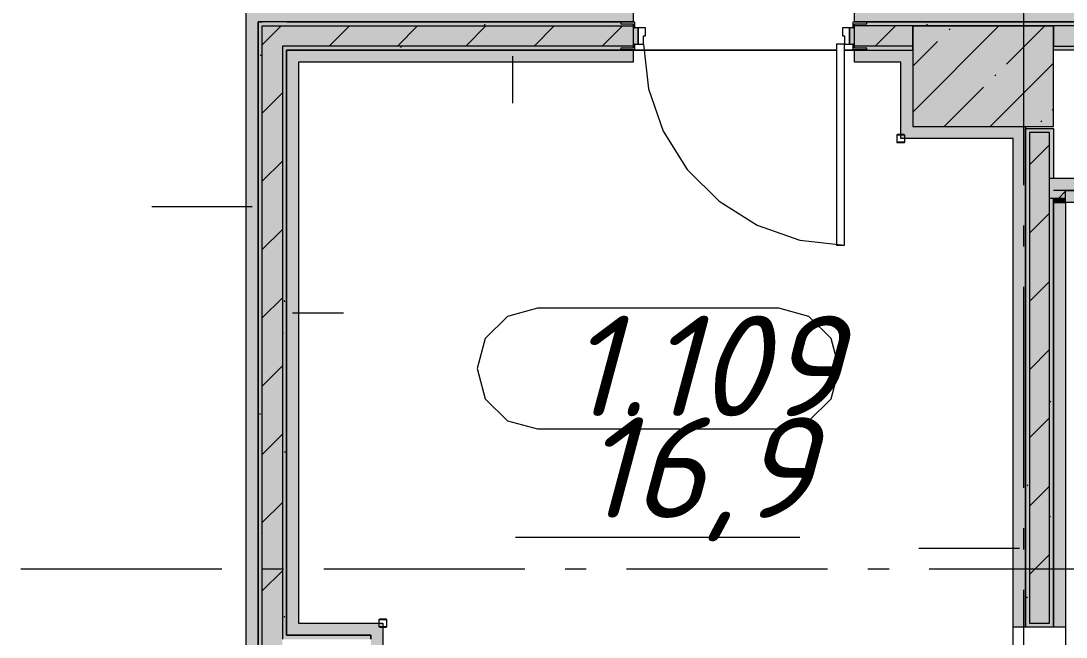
# Model space of a CAD drawing. Header units: millimetres. Extents: x -537608 to 253996, y -217170 to 186033.
# Drawn here: x -281662 to -276464, y -146039 to -142975 of the extents above; entities that cross this region are included whole.
import ezdxf

# ---------------------------------------------------------------- set-up
doc = ezdxf.new("R2010")
doc.units = ezdxf.units.MM
doc.layers.add('PDF _Геометрия', color=7, linetype='Continuous')
doc.layers.add('PDF _Текст', color=7, linetype='Continuous')
doc.layers.add('PDF _Сплошная заливка', color=7, linetype='Continuous', true_color=0xffffff)
doc.styles.add('PDF ISOCPEUR Italic', font='isocpeui.ttf')

msp = doc.modelspace()

# ---------------------------------------------------------------- hatches: boundary and pattern name
at = {"layer": 'PDF _Сплошная заливка', "true_color": 0xfef929, "transparency": 33554559}
h = msp.add_hatch(color=2, dxfattribs=at)
h.paths.add_polyline_path([(-272363.6508, -142979.9783), (-272033.648, -142979.9783), (-272033.648, -142919.9775), (-272635.6486, -142919.9775), (-272635.6486, -142979.9783)], flags=0)
h.paths.add_polyline_path([(-274050.1894, -142979.9783), (-273735.6492, -142979.9783), (-273735.6492, -142919.9775), (-277516.1387, -142919.9775), (-277516.1387, -142979.9783), (-275736.7281, -142979.9783)], flags=0)
h.paths.add_polyline_path([(-278616.1392, -142979.9783), (-278616.1392, -142919.9775), (-280541.1391, -142919.9775), (-280541.1391, -142979.9783), (-279109.8053, -142979.9783)], flags=0)
at = {"layer": 'PDF _Сплошная заливка', "transparency": 33554559}
for points in [[(-280481.1385, -148079.1483), (-280461.1396, -148079.1483), (-280461.1396, -142979.9783), (-280481.1385, -142979.9783), (-280481.1385, -146848.6786)], [(-280461.1396, -148099.1492), (-280361.1392, -148099.1492), (-280361.1392, -142999.9771), (-280461.1396, -142999.9771), (-280461.1396, -148079.1483)], [(-277226.1701, -143499.9771), (-276526.1692, -143499.9771), (-276526.1692, -142999.9771), (-277226.1701, -142999.9771), (-277226.1701, -143119.9784)], [(-276526.1692, -143857.5269), (-276466.1685, -143857.5269), (-276466.1685, -143817.5272), (-274503.649, -143817.5272), (-274503.649, -143757.5286), (-276546.1701, -143757.5286), (-276546.1701, -143857.5269)], [(-279941.1386, -146049.631), (-279921.1398, -146049.631), (-279921.1398, -146029.6322), (-280341.1404, -146029.6322), (-280341.1404, -146049.631)]]:
    msp.add_hatch(color=256, dxfattribs=at).paths.add_polyline_path(points)
h = msp.add_hatch(color=256, dxfattribs=at)
h.paths.add_polyline_path([(-272635.6486, -142999.9771), (-271973.6473, -142999.9771), (-271973.6473, -142979.9783), (-272573.6478, -142981.9784), (-272573.6478, -142989.9787), (-272635.6486, -142989.9787)], flags=0)
h.paths.add_polyline_path([(-273745.6475, -142999.9771), (-273735.6492, -142999.9771), (-273735.6492, -142989.9787), (-273797.6478, -142989.9787), (-273797.6478, -142981.9784), (-277454.1379, -142984.254), (-277454.1379, -142989.9787), (-277516.1387, -142989.9787), (-277516.1387, -142999.9771), (-273797.6478, -142999.9771)], flags=0)
h.paths.add_polyline_path([(-278626.1397, -142999.9771), (-278616.1392, -142999.9771), (-278616.1392, -142989.9787), (-278678.1379, -142989.9787), (-278678.1379, -142981.9784), (-280461.1396, -142979.9783), (-280461.1396, -142999.9771), (-278678.1379, -142999.9771)], flags=0)
h = msp.add_hatch(color=256, dxfattribs=at)
h.paths.add_polyline_path([(-271953.6486, -143099.9775), (-271953.6486, -142999.9771), (-272635.6486, -142999.9771), (-272635.6486, -143099.9775), (-271973.6473, -143099.9775)], flags=0)
h.paths.add_polyline_path([(-274523.6479, -143099.9775), (-273735.6492, -143099.9775), (-273735.6492, -142999.9771), (-276526.1692, -142999.9771), (-276526.1692, -143099.9775), (-274623.6483, -143099.9775)], flags=0)
h.paths.add_polyline_path([(-277226.1701, -143099.9775), (-277226.1701, -142999.9771), (-277516.1387, -142999.9771), (-277516.1387, -143099.9775), (-277423.2667, -143099.9775)], flags=0)
h.paths.add_polyline_path([(-278616.1392, -143099.9775), (-278616.1392, -142999.9771), (-280361.1392, -142999.9771), (-280361.1392, -143099.9775), (-279109.8053, -143099.9775)], flags=0)
h = msp.add_hatch(color=256, dxfattribs=at)
h.paths.add_polyline_path([(-280341.1404, -148079.1483), (-280341.1404, -146149.6314), (-280361.1392, -146149.6314), (-280361.1392, -148079.1483)], flags=0)
h.paths.add_polyline_path([(-280361.1392, -146049.631), (-280341.1404, -146049.631), (-280341.1404, -143099.9775), (-280361.1392, -143099.9775), (-280361.1392, -145422.1975)], flags=0)
h = msp.add_hatch(color=256, dxfattribs=at)
h.paths.add_polyline_path([(-271973.6473, -143119.9784), (-271973.6473, -143099.9775), (-272635.6486, -143099.9775), (-272635.6486, -143109.9779), (-272573.6478, -143109.9779), (-272573.6478, -143117.9783), (-272033.648, -143119.9784)], flags=0)
h.paths.add_polyline_path([(-274050.1894, -143119.9784), (-273797.6478, -143117.9783), (-273797.6478, -143109.9779), (-273735.6492, -143109.9779), (-273735.6492, -143099.9775), (-274523.6479, -143099.9775), (-274523.6479, -143119.9784), (-274443.6484, -143119.9784)], flags=0)
h.paths.add_polyline_path([(-274623.6483, -143119.9784), (-274623.6483, -143099.9775), (-276526.1692, -143099.9775), (-276526.1692, -143119.9784), (-275736.7281, -143119.9784)], flags=0)
h.paths.add_polyline_path([(-278620.1394, -143119.9784), (-278678.1379, -143117.9783), (-278678.1379, -143109.9779), (-278616.1392, -143109.9779), (-278616.1392, -143099.9775), (-280341.1404, -143099.9775), (-280341.1404, -143119.9784), (-278678.1379, -143119.9784)], flags=0)
h.paths.add_polyline_path([(-277226.1701, -143119.9784), (-277226.1701, -143099.9775), (-277516.1387, -143099.9775), (-277516.1387, -143109.9779), (-277454.1379, -143109.9779), (-277454.1379, -143117.9783), (-277423.2667, -143119.9784)], flags=0)
at = {"layer": 'PDF _Сплошная заливка', "true_color": 0xfef929, "transparency": 33554559}
h = msp.add_hatch(color=2, dxfattribs=at)
h.paths.add_polyline_path([(-278616.1392, -143179.977), (-278616.1392, -143119.9784), (-280341.1404, -143119.9784), (-280341.1404, -143179.977), (-279109.8053, -143179.977)], flags=0)
h.paths.add_polyline_path([(-277516.1387, -143179.977), (-277226.1701, -143179.977), (-277226.1701, -143119.9784), (-277516.1387, -143119.9784)], flags=0)
at = {"layer": 'PDF _Сплошная заливка', "transparency": 33554559}
h = msp.add_hatch(color=256, dxfattribs=at)
h.paths.add_polyline_path([(-276646.1684, -150199.9809), (-276646.1684, -148669.1483), (-276666.1694, -148669.1483), (-276666.1694, -150199.9809)], flags=0)
h.paths.add_polyline_path([(-276666.1694, -148569.1478), (-276646.1684, -148569.1478), (-276646.1684, -148199.1496), (-276666.1694, -148199.1496), (-276666.1694, -148275.1597)], flags=0)
h.paths.add_polyline_path([(-276646.1684, -148099.1492), (-276646.1684, -146709.6322), (-276526.1692, -146709.6322), (-276526.1692, -146689.6313), (-276666.1694, -146689.6313), (-276666.1694, -148099.1492)], flags=0)
h.paths.add_polyline_path([(-276666.1694, -145989.6325), (-276526.1692, -145989.6325), (-276526.1692, -145969.6315), (-276646.1684, -145969.6315), (-276646.1684, -143509.9776), (-276666.1694, -143509.9776), (-276666.1694, -145422.1975)], flags=0)
h = msp.add_hatch(color=256, dxfattribs=at)
h.paths.add_polyline_path([(-276646.1684, -150199.9809), (-276526.1692, -150199.9809), (-276526.1692, -146709.6322), (-276546.1701, -146709.6322), (-276546.1701, -150179.9799), (-276646.1684, -150179.9799)], flags=0)
h.paths.add_polyline_path([(-276546.1701, -145969.6315), (-276526.1692, -145969.6315), (-276526.1692, -143857.5269), (-276546.1701, -143857.5269), (-276546.1701, -145422.1975)], flags=0)
h.paths.add_polyline_path([(-276546.1701, -143757.5286), (-276526.1692, -143757.5286), (-276526.1692, -143509.9776), (-276646.1684, -143509.9776), (-276646.1684, -143529.9785), (-276546.1701, -143529.9785)], flags=0)
h = msp.add_hatch(color=256, dxfattribs=at)
h.paths.add_polyline_path([(-276579.9974, -150179.9799), (-276546.1701, -150179.9799), (-276546.1701, -146709.6322), (-276646.1684, -146709.6322), (-276646.1684, -150179.9799)], flags=0)
h.paths.add_polyline_path([(-276546.1701, -145969.6315), (-276546.1701, -143529.9785), (-276646.1684, -143529.9785), (-276646.1684, -145969.6315), (-276579.9974, -145969.6315)], flags=0)
at = {"layer": 'PDF _Сплошная заливка', "true_color": 0x72baa6, "transparency": 33554559}
h = msp.add_hatch(color=123, dxfattribs=at)
h.paths.add_polyline_path([(-276526.1692, -155779.6344), (-276466.1685, -155779.6344), (-276466.1685, -146689.6313), (-276526.1692, -146689.6313), (-276526.1692, -155407.5651)], flags=0)
h.paths.add_polyline_path([(-276526.1692, -145989.6325), (-276466.1685, -145989.6325), (-276466.1685, -143817.5272), (-276526.1692, -143817.5272), (-276526.1692, -145969.6315)], flags=0)
msp.add_hatch(color=123, dxfattribs=at).paths.add_polyline_path([(-274443.6484, -143877.5279), (-274443.6484, -143857.5269), (-274503.649, -143857.5269), (-274503.649, -143817.5272), (-276466.1685, -143817.5272), (-276466.1685, -143877.5279), (-275736.7281, -143877.5279)])

# ---------------------------------------------------------------- linework, layer by layer
at = {"layer": 'PDF _Геометрия', "color": 253, "lineweight": 9, "true_color": 0xaaaaaa}
for p, q in [((-276676.1699, -142791.7196), (-276676.1699, -143791.7197)), ((-277216.1374, -142999.9771), (-277217.1385, -142999.9771)), ((-276676.1699, -143991.7206), (-276676.1699, -144097.5534)), ((-276676.1699, -144297.5543), (-276676.1699, -145297.5543)), ((-279242.3196, -144444.2243), (-279352.1269, -144554.0336)), ((-279092.319, -144404.033), (-279242.3196, -144444.2243)), ((-277892.318, -144404.033), (-279092.319, -144404.033)), ((-277742.3195, -144444.2243), (-277892.318, -144404.033)), ((-277632.5102, -144554.0336), (-277742.3195, -144444.2243)), ((-279352.1269, -144554.0336), (-279392.3182, -144704.0321)), ((-277592.3188, -144704.0321), (-277632.5102, -144554.0336)), ((-279392.3182, -144704.0321), (-279352.1269, -144854.0328)), ((-277632.5102, -144854.0328), (-277592.3188, -144704.0321)), ((-279352.1269, -144854.0328), (-279242.3196, -144963.8399)), ((-277742.3195, -144963.8399), (-277632.5102, -144854.0328)), ((-279242.3196, -144963.8399), (-279092.319, -145004.0334)), ((-277892.318, -145004.0334), (-277742.3195, -144963.8399)), ((-279092.319, -145004.0334), (-277892.318, -145004.0334)), ((-276676.1699, -145497.5552), (-276676.1699, -145603.3881)), ((-279201.3576, -145542.0676), (-277788.4444, -145542.0676)), ((-281661.5648, -145699.6316), (-280661.5647, -145699.6316)), ((-280461.566, -145699.6316), (-280355.731, -145699.6316)), ((-280155.7322, -145699.6316), (-279155.7322, -145699.6316)), ((-278955.7313, -145699.6316), (-278849.8985, -145699.6316)), ((-278649.8976, -145699.6316), (-277649.8974, -145699.6316)), ((-277449.8965, -145699.6316), (-277344.0638, -145699.6316)), ((-277144.0629, -145699.6316), (-276144.0649, -145699.6316)), ((-276676.1699, -145803.3889), (-276676.1699, -146803.3891))]:
    msp.add_line(p, q, dxfattribs=at)
at = {"layer": 'PDF _Геометрия', "lineweight": 9}
for p, q in [((-280541.1391, -142979.9783), (-280541.1391, -142919.9775)), ((-278616.1392, -142919.9775), (-278616.1392, -142979.9783)), ((-277516.1387, -142979.9783), (-277516.1387, -142919.9775)), ((-280541.1391, -148019.1497), (-280541.1391, -142979.9783)), ((-280461.1396, -142979.9783), (-280481.1385, -142979.9783)), ((-280481.1385, -142979.9783), (-280481.1385, -148079.1483)), ((-280481.1385, -148079.1483), (-280481.1385, -142979.9783)), ((-280481.1385, -142979.9783), (-280461.1396, -142979.9783)), ((-280361.1392, -142979.9783), (-280461.1396, -142979.9783)), ((-280341.1404, -142979.9783), (-280361.1392, -142979.9783)), ((-280341.1404, -142979.9783), (-278616.1392, -142979.9783)), ((-278616.1392, -142979.9783), (-280341.1404, -142979.9783)), ((-278608.1389, -142981.9784), (-278678.1379, -142981.9784)), ((-278678.1379, -142981.9784), (-278678.1379, -142989.9787)), ((-278678.1379, -142989.9787), (-278616.1392, -142989.9787)), ((-278616.1392, -142989.9787), (-278616.1392, -143009.9775)), ((-278608.1389, -143009.9775), (-278608.1389, -142981.9784)), ((-277454.1379, -142981.9784), (-277524.1391, -142981.9784)), ((-277524.1391, -142981.9784), (-277524.1391, -143009.9775)), ((-273735.6492, -142979.9783), (-277516.1387, -142979.9783)), ((-277516.1387, -142979.9783), (-273735.6492, -142979.9783)), ((-277516.1387, -142989.9787), (-277454.1379, -142989.9787)), ((-277516.1387, -143009.9775), (-277516.1387, -142989.9787)), ((-277454.1379, -142989.9787), (-277454.1379, -142981.9784)), ((-280461.1396, -143093.8502), (-280367.2687, -142999.9771)), ((-280461.1396, -148079.1483), (-280461.1396, -142999.9771)), ((-280461.1396, -142999.9771), (-280361.1392, -142999.9771)), ((-280361.1392, -142999.9771), (-280341.1404, -142999.9771)), ((-280341.1404, -142999.9771), (-278616.1392, -142999.9771)), ((-280127.8558, -143099.9775), (-280027.8575, -142999.9771)), ((-279788.4446, -143099.9775), (-279688.4464, -142999.9771)), ((-279449.0335, -143099.9775), (-279349.033, -142999.9771)), ((-279109.6223, -143099.9775), (-279009.6219, -142999.9771)), ((-278770.2112, -143099.9775), (-278670.2107, -142999.9771)), ((-278616.1392, -143009.9775), (-278608.1389, -143009.9775)), ((-278591.1391, -143009.9775), (-278616.1392, -143009.9775)), ((-278616.1392, -143009.9775), (-278616.1392, -143089.977)), ((-278556.1385, -143009.9775), (-278591.1391, -143009.9775)), ((-278591.1391, -143009.9775), (-278591.1391, -143089.977)), ((-278591.1391, -143089.977), (-278591.1391, -143009.9775)), ((-278556.1385, -143049.9773), (-278556.1385, -143009.9775)), ((-277541.1388, -143009.9775), (-277576.1394, -143009.9775)), ((-277576.1394, -143009.9775), (-277576.1394, -143049.9773)), ((-277541.1388, -143089.977), (-277541.1388, -143009.9775)), ((-277541.1388, -143009.9775), (-277541.1388, -143089.977)), ((-277516.1387, -143009.9775), (-277541.1388, -143009.9775)), ((-277524.1391, -143009.9775), (-277516.1387, -143009.9775)), ((-277226.1701, -142999.9771), (-277516.1387, -142999.9771)), ((-277516.1387, -143089.977), (-277516.1387, -143009.9775)), ((-277412.5665, -143099.9775), (-277312.5661, -142999.9771)), ((-277226.1701, -143428.1287), (-276798.0185, -142999.9771)), ((-277226.1701, -142999.9771), (-276526.1692, -142999.9771)), ((-277226.1701, -143099.9775), (-277226.1701, -142999.9771)), ((-276526.1692, -142999.9771), (-277226.1701, -142999.9771)), ((-277226.1701, -142999.9771), (-277226.1701, -143099.9775)), ((-277045.8494, -143019.711), (-277041.1086, -143014.9702)), ((-276760.7272, -143190.7848), (-276569.9194, -142999.9771)), ((-276526.1692, -142999.9771), (-276526.1692, -143099.9775)), ((-273735.6492, -142999.9771), (-276526.1692, -142999.9771)), ((-276526.1692, -143099.9775), (-276526.1692, -142999.9771)), ((-278608.1389, -143089.977), (-278616.1392, -143089.977)), ((-278616.1392, -143089.977), (-278616.1392, -143109.9779)), ((-278616.1392, -143089.977), (-278591.1391, -143089.977)), ((-278608.1389, -143117.9783), (-278608.1389, -143089.977)), ((-278591.1391, -143089.977), (-278566.139, -143089.977)), ((-278566.139, -143089.977), (-278566.139, -143049.9773)), ((-278566.139, -143049.9773), (-278556.1385, -143049.9773)), ((-278566.139, -143089.977), (-278541.0657, -143312.4999)), ((-277566.1389, -143089.977), (-277606.1387, -143089.977)), ((-277606.1387, -143089.977), (-277606.1387, -144089.9793)), ((-277576.1394, -143049.9773), (-277566.1389, -143049.9773)), ((-277566.1389, -143049.9773), (-277566.1389, -143089.977)), ((-277566.1389, -143089.977), (-277541.1388, -143089.977)), ((-277566.1389, -144089.9793), (-277566.1389, -143089.977)), ((-277541.1388, -143089.977), (-277516.1387, -143089.977)), ((-277516.1387, -143089.977), (-277524.1391, -143089.977)), ((-277524.1391, -143089.977), (-277524.1391, -143117.9783)), ((-277516.1387, -143109.9779), (-277516.1387, -143089.977)), ((-277226.1701, -143200.0296), (-277102.8747, -143076.7364)), ((-280341.1404, -143099.9775), (-280361.1392, -143099.9775)), ((-280361.1392, -143099.9775), (-280361.1392, -146049.631)), ((-278616.1392, -143099.9775), (-280341.1404, -143099.9775)), ((-280341.1404, -146029.6322), (-280341.1404, -143119.9784)), ((-280341.1404, -143119.9784), (-278616.1392, -143119.9784)), ((-278616.1392, -143119.9784), (-280341.1404, -143119.9784)), ((-280341.1404, -143119.9784), (-280341.1404, -143179.977)), ((-278616.1392, -143109.9779), (-278678.1379, -143109.9779)), ((-278678.1379, -143109.9779), (-278678.1379, -143117.9783)), ((-278678.1379, -143117.9783), (-278608.1389, -143117.9783)), ((-278616.1392, -143119.9784), (-278616.1392, -143179.977)), ((-277524.1391, -143117.9783), (-277454.1379, -143117.9783)), ((-277226.1701, -143099.9775), (-277516.1387, -143099.9775)), ((-277454.1379, -143109.9779), (-277516.1387, -143109.9779)), ((-277516.1387, -143119.9784), (-277226.1701, -143119.9784)), ((-277516.1387, -143179.977), (-277516.1387, -143119.9784)), ((-277516.1387, -143119.9784), (-277226.1701, -143119.9784)), ((-277454.1379, -143117.9783), (-277454.1379, -143109.9779)), ((-277226.1701, -143119.9784), (-277226.1701, -143099.9775)), ((-277226.1701, -143099.9775), (-277226.1701, -143119.9784)), ((-277226.1701, -143119.9784), (-277226.1701, -143179.977)), ((-277226.1701, -143119.9784), (-277226.1701, -143499.9771)), ((-276526.1692, -143119.9784), (-276526.1692, -143099.9775)), ((-276526.1692, -143119.9784), (-276526.1692, -143099.9775)), ((-276526.1692, -143099.9775), (-274623.6483, -143099.9775)), ((-276526.1692, -143499.9771), (-276526.1692, -143119.9784)), ((-274623.6483, -143119.9784), (-276526.1692, -143119.9784)), ((-280341.1404, -143179.977), (-280341.1404, -145969.6315)), ((-278616.1392, -143179.977), (-280281.1398, -143179.977)), ((-280281.1398, -143179.977), (-280281.1398, -145969.6315)), ((-279216.4627, -143149.9777), (-279216.4627, -143384.062)), ((-277286.1687, -143179.977), (-277516.1387, -143179.977)), ((-277286.1687, -143559.9778), (-277286.1687, -143179.977)), ((-277226.1701, -143179.977), (-277226.1701, -143499.9771)), ((-276841.8225, -143499.9771), (-276526.1692, -143184.326)), ((-276817.7525, -143247.8102), (-276813.0116, -143243.0693)), ((-280461.1396, -143433.2614), (-280361.1392, -143333.2609)), ((-278541.0657, -143312.4999), (-278467.1074, -143523.862)), ((-277069.9195, -143499.9771), (-276874.7778, -143304.8355)), ((-276532.6281, -143418.8839), (-276526.1692, -143412.4251)), ((-277226.1701, -143499.9771), (-276666.1694, -143499.9771)), ((-277226.1701, -143499.9771), (-276526.1692, -143499.9771)), ((-276666.1694, -143499.9771), (-276666.1694, -143559.9778)), ((-276666.1694, -143559.9778), (-276666.1694, -143509.9776)), ((-276666.1694, -143509.9776), (-276646.1684, -143509.9776)), ((-276646.1684, -143509.9776), (-276546.1701, -143509.9776)), ((-276589.6534, -143475.9092), (-276584.9125, -143471.1684)), ((-276546.1701, -143509.9776), (-276526.1692, -143509.9776)), ((-276526.1692, -143509.9776), (-276526.1692, -143757.5286)), ((-278467.1074, -143523.862), (-278347.9693, -143713.4684)), ((-277304.9984, -143541.1502), (-277306.1696, -143543.9792)), ((-277306.1696, -143543.9792), (-277306.1696, -143575.9785)), ((-277302.1694, -143539.979), (-277304.9984, -143541.1502)), ((-277304.1695, -143543.9792), (-277303.5839, -143542.5647)), ((-277304.1695, -143575.9785), (-277304.1695, -143543.9792)), ((-277303.5839, -143542.5647), (-277302.1694, -143541.9791)), ((-277270.1701, -143539.979), (-277302.1694, -143539.979)), ((-277302.1694, -143541.9791), (-277270.1701, -143541.9791)), ((-277226.1701, -143559.9778), (-277286.1687, -143559.9778)), ((-277267.341, -143541.1502), (-277270.1701, -143539.979)), ((-277270.1701, -143541.9791), (-277268.7556, -143542.5647)), ((-277268.7556, -143542.5647), (-277268.17, -143543.9792)), ((-277268.17, -143543.9792), (-277268.17, -143575.9785)), ((-277266.1699, -143543.9792), (-277267.341, -143541.1502)), ((-277266.1699, -143575.9785), (-277266.1699, -143543.9792)), ((-276726.1701, -143559.9778), (-277226.1701, -143559.9778)), ((-276726.1701, -145989.6325), (-276726.1701, -143559.9778)), ((-276666.1694, -145989.6325), (-276666.1694, -143559.9778)), ((-276666.1694, -143559.9778), (-276666.1694, -145989.6325)), ((-276546.1701, -143529.9785), (-276646.1684, -143529.9785)), ((-276646.1684, -143529.9785), (-276646.1684, -145969.6315)), ((-276546.1701, -143757.5286), (-276546.1701, -143529.9785)), ((-277306.1696, -143575.9785), (-277304.9984, -143578.8075)), ((-277304.9984, -143578.8075), (-277302.1694, -143579.9787)), ((-277303.5839, -143577.393), (-277304.1695, -143575.9785)), ((-277302.1694, -143577.9786), (-277303.5839, -143577.393)), ((-277270.1701, -143577.9786), (-277302.1694, -143577.9786)), ((-277302.1694, -143579.9787), (-277270.1701, -143579.9787)), ((-277268.7556, -143577.393), (-277270.1701, -143577.9786)), ((-277270.1701, -143579.9787), (-277267.341, -143578.8075)), ((-277268.17, -143575.9785), (-277268.7556, -143577.393)), ((-277267.341, -143578.8075), (-277266.1699, -143575.9785)), ((-276646.1684, -143691.2262), (-276546.1701, -143591.2258)), ((-280461.1396, -143772.6725), (-280361.1392, -143672.6721)), ((-278347.9693, -143713.4684), (-278189.6282, -143871.8096)), ((-276546.1701, -143760.9324), (-276542.7642, -143757.5286)), ((-276546.1701, -143857.5269), (-276546.1701, -143757.5286)), ((-276546.1701, -143857.5269), (-276546.1701, -143757.5286)), ((-276546.1701, -143757.5286), (-276526.1692, -143757.5286)), ((-276526.1692, -143757.5286), (-274623.6483, -143757.5286)), ((-276466.1685, -143817.5272), (-276526.1692, -143817.5272)), ((-276501.3435, -143857.5269), (-276466.1685, -143822.3541)), ((-276466.1685, -143857.5269), (-276466.1685, -143817.5272)), ((-276466.1685, -143817.5272), (-274503.649, -143817.5272)), ((-274503.649, -143817.5272), (-276466.1685, -143817.5272)), ((-278189.6282, -143871.8096), (-278000.0218, -143990.9476)), ((-276526.1692, -143857.5269), (-276546.1701, -143857.5269)), ((-276546.1701, -145969.6315), (-276546.1701, -143857.5269)), ((-276526.1692, -143877.5279), (-276526.1692, -143857.5269)), ((-276526.1692, -143857.5269), (-276526.1692, -143877.5279)), ((-276466.1685, -143857.5269), (-276526.1692, -143857.5269)), ((-276466.1685, -143877.5279), (-276466.1685, -143857.5269)), ((-280511.1398, -143899.1349), (-281011.1399, -143899.1349)), ((-276526.1692, -145969.6315), (-276526.1692, -143877.5279)), ((-276526.1692, -143877.5279), (-276526.1692, -145969.6315)), ((-276526.1692, -143877.5279), (-276466.1685, -143877.5279)), ((-274443.6484, -143877.5279), (-276466.1685, -143877.5279)), ((-276466.1685, -143877.5279), (-276466.1685, -145989.6325)), ((-276646.1684, -144030.6374), (-276546.1701, -143930.6391)), ((-280461.1396, -144112.0837), (-280361.1392, -144012.0833)), ((-278000.0218, -143990.9476), (-277788.6597, -144064.9059)), ((-277788.6597, -144064.9059), (-277566.1389, -144089.9793)), ((-277606.1387, -144089.9793), (-277566.1389, -144089.9793)), ((-276646.1684, -144370.0486), (-276546.1701, -144270.0503)), ((-280461.1396, -144451.4949), (-280361.1392, -144351.4944)), ((-280311.139, -144426.9899), (-280057.6587, -144426.9899)), ((-276646.1684, -144709.4619), (-276546.1701, -144609.4614)), ((-280461.1396, -144790.906), (-280361.1392, -144690.9056)), ((-276646.1684, -145048.8731), (-276546.1701, -144948.8726)), ((-280461.1396, -145130.3172), (-280361.1392, -145030.3167)), ((-276646.1684, -145388.2842), (-276546.1701, -145288.2838)), ((-280461.1396, -145469.7283), (-280361.1392, -145369.7301)), ((-276696.1687, -145597.9626), (-277196.1687, -145597.9626)), ((-276646.1684, -145727.6954), (-276546.1701, -145627.6949)), ((-280461.1396, -145809.1395), (-280361.1392, -145709.1412)), ((-279879.9667, -145950.8039), (-279881.1401, -145953.6308)), ((-279881.1401, -145953.6308), (-279881.1401, -145985.6323)), ((-279877.1399, -145949.6306), (-279879.9667, -145950.8039)), ((-279879.14, -145953.6308), (-279878.5544, -145952.2184)), ((-279879.14, -145985.6323), (-279879.14, -145953.6308)), ((-279878.5544, -145952.2184), (-279877.1399, -145951.6307)), ((-279845.1384, -145949.6306), (-279877.1399, -145949.6306)), ((-279877.1399, -145951.6307), (-279845.1384, -145951.6307)), ((-279842.3116, -145950.8039), (-279845.1384, -145949.6306)), ((-279845.1384, -145951.6307), (-279843.7261, -145952.2184)), ((-279843.7261, -145952.2184), (-279843.1383, -145953.6308)), ((-279843.1383, -145953.6308), (-279843.1383, -145985.6323)), ((-279841.1382, -145953.6308), (-279842.3116, -145950.8039)), ((-279841.1382, -145985.6323), (-279841.1382, -145953.6308)), ((-280341.1404, -145969.6315), (-280341.1404, -146029.6322)), ((-280281.1398, -145969.6315), (-279921.1398, -145969.6315)), ((-279921.1398, -145969.6315), (-279861.1392, -145969.6315)), ((-279881.1401, -145985.6323), (-279879.9667, -145988.4591)), ((-279879.9667, -145988.4591), (-279877.1399, -145989.6325)), ((-279878.5544, -145987.0468), (-279879.14, -145985.6323)), ((-279877.1399, -145987.6324), (-279878.5544, -145987.0468)), ((-279845.1384, -145987.6324), (-279877.1399, -145987.6324)), ((-279877.1399, -145989.6325), (-279845.1384, -145989.6325)), ((-279861.1392, -145969.6315), (-279861.1392, -148019.1497)), ((-279843.7261, -145987.0468), (-279845.1384, -145987.6324)), ((-279845.1384, -145989.6325), (-279842.3116, -145988.4591)), ((-279843.1383, -145985.6323), (-279843.7261, -145987.0468)), ((-279842.3116, -145988.4591), (-279841.1382, -145985.6323)), ((-276726.1701, -146639.9798), (-276726.1701, -145989.6325)), ((-276666.1694, -145989.6325), (-276726.1701, -145989.6325)), ((-276526.1692, -145989.6325), (-276666.1694, -145989.6325)), ((-276646.1684, -145969.6315), (-276546.1701, -145969.6315)), ((-276548.6955, -145969.6315), (-276546.1701, -145967.1061)), ((-276526.1692, -145989.6325), (-276526.1692, -145969.6315)), ((-276526.1692, -145969.6315), (-276526.1692, -145989.6325)), ((-276466.1685, -145989.6325), (-276526.1692, -145989.6325)), ((-276466.1685, -145989.6325), (-276466.1685, -146689.6313)), ((-279921.1398, -146029.6322), (-280341.1404, -146029.6322)), ((-280341.1404, -146029.6322), (-279921.1398, -146029.6322)), ((-279921.1398, -146049.631), (-279921.1398, -146029.6322)), ((-279921.1398, -146029.6322), (-279921.1398, -146049.631))]:
    msp.add_line(p, q, dxfattribs=at)
at = {"layer": 'PDF _Геометрия', "color": 8, "lineweight": 9, "true_color": 0x787878}
for p, q in [((-279976.2986, -142983.6447), (-279978.4149, -142979.9783)), ((-279354.5682, -142991.221), (-279357.9204, -142997.0275)), ((-277153.3809, -142996.2804), (-277156.733, -142990.4717)), ((-276532.4558, -142979.9783), (-276535.0049, -142984.3939)), ((-280467.0387, -143149.6569), (-280470.3931, -143143.8504)), ((-279770.9325, -143102.7849), (-279774.2868, -143108.5915)), ((-279544.1574, -143116.3959), (-279546.2243, -143119.9784)), ((-280348.1805, -144371.5276), (-280351.5327, -144365.7211)), ((-276526.1692, -144391.492), (-276528.686, -144395.8517)), ((-280356.956, -144524.2087), (-280360.3103, -144530.0152)), ((-276540.1332, -144871.2564), (-276543.4875, -144865.4477)), ((-280472.1693, -144926.962), (-280475.5214, -144932.7685)), ((-276665.3103, -145060.8434), (-276666.1694, -145059.3558)), ((-280346.9922, -145116.549), (-280350.3443, -145122.3577)), ((-276651.6994, -145287.6206), (-276655.0515, -145281.8141)), ((-276542.5941, -145435.9377), (-276545.9463, -145441.7464)), ((-280462.2032, -145519.3022), (-280465.5575, -145525.1088)), ((-276657.8052, -145838.691), (-276661.1573, -145844.4996)), ((-280350.6393, -145935.6665), (-280353.9936, -145941.4751))]:
    msp.add_line(p, q, dxfattribs=at)
at = {"layer": 'PDF _Геометрия', "color": 9, "lineweight": 9, "true_color": 0xc0c0c0}
for p, q in [((-278616.1392, -143119.9784), (-277606.1387, -143119.9784)), ((-277606.1387, -143119.9784), (-278616.1392, -143119.9784)), ((-277566.1389, -143119.9784), (-277516.1387, -143119.9784)), ((-277516.1387, -143119.9784), (-277566.1389, -143119.9784))]:
    msp.add_line(p, q, dxfattribs=at)
at = {"layer": 'PDF _Сплошная заливка', "color": 2, "lineweight": 35, "true_color": 0xfef929, "transparency": 33554559}
for points in [[(-280481.1385, -148079.1483), (-280481.1385, -142979.9783), (-280541.1391, -148079.1483), (-280541.1391, -142979.9783)], [(-280281.1398, -145969.6315), (-280281.1398, -143179.977), (-280341.1404, -145969.6315), (-280341.1404, -143179.977)], [(-277226.1701, -143559.9778), (-277226.1701, -143179.977), (-277286.1687, -143559.9778), (-277286.1687, -143179.977)], [(-277226.1701, -143559.9778), (-276666.1694, -143559.9778), (-277226.1701, -143499.9771), (-276666.1694, -143499.9771)], [(-276666.1694, -145989.6325), (-276666.1694, -143559.9778), (-276726.1701, -145989.6325), (-276726.1701, -143559.9778)], [(-279921.1398, -146029.6322), (-279921.1398, -145969.6315), (-280341.1404, -146029.6322), (-280341.1404, -145969.6315)], [(-279861.1392, -148019.1497), (-279861.1392, -145969.6315), (-279921.1398, -148019.1497), (-279921.1398, -145969.6315)]]:
    msp.add_solid(points, dxfattribs=at)
at = {"layer": 'PDF _Сплошная заливка', "color": 7, "lineweight": 35, "true_color": 0xf4f4f4, "transparency": 33554559}
for points in [[(-278616.1392, -143089.977), (-278591.1391, -143089.977), (-278616.1392, -143009.9775), (-278591.1391, -143009.9775)], [(-277541.1388, -143089.977), (-277516.1387, -143089.977), (-277541.1388, -143009.9775), (-277516.1387, -143009.9775)]]:
    msp.add_solid(points, dxfattribs=at)
at = {"layer": 'PDF _Сплошная заливка', "lineweight": 35, "transparency": 33554559}
msp.add_solid([(-276466.1685, -143877.5279), (-276466.1685, -143857.5269), (-276526.1692, -143877.5279), (-276526.1692, -143857.5269)], dxfattribs=at)

# ---------------------------------------------------------------- texts
at = {"layer": 'PDF _Текст', "char_height": 500, "attachment_point": 4, "style": 'PDF ISOCPEUR Italic'}
for s, insert in [('1.109', (-278947.6512, -144690.7462)), ('16,9', (-278874.6488, -145254.6912))]:
    msp.add_mtext(s, dxfattribs=dict(at, insert=insert))

doc.saveas('drawing.dxf')
